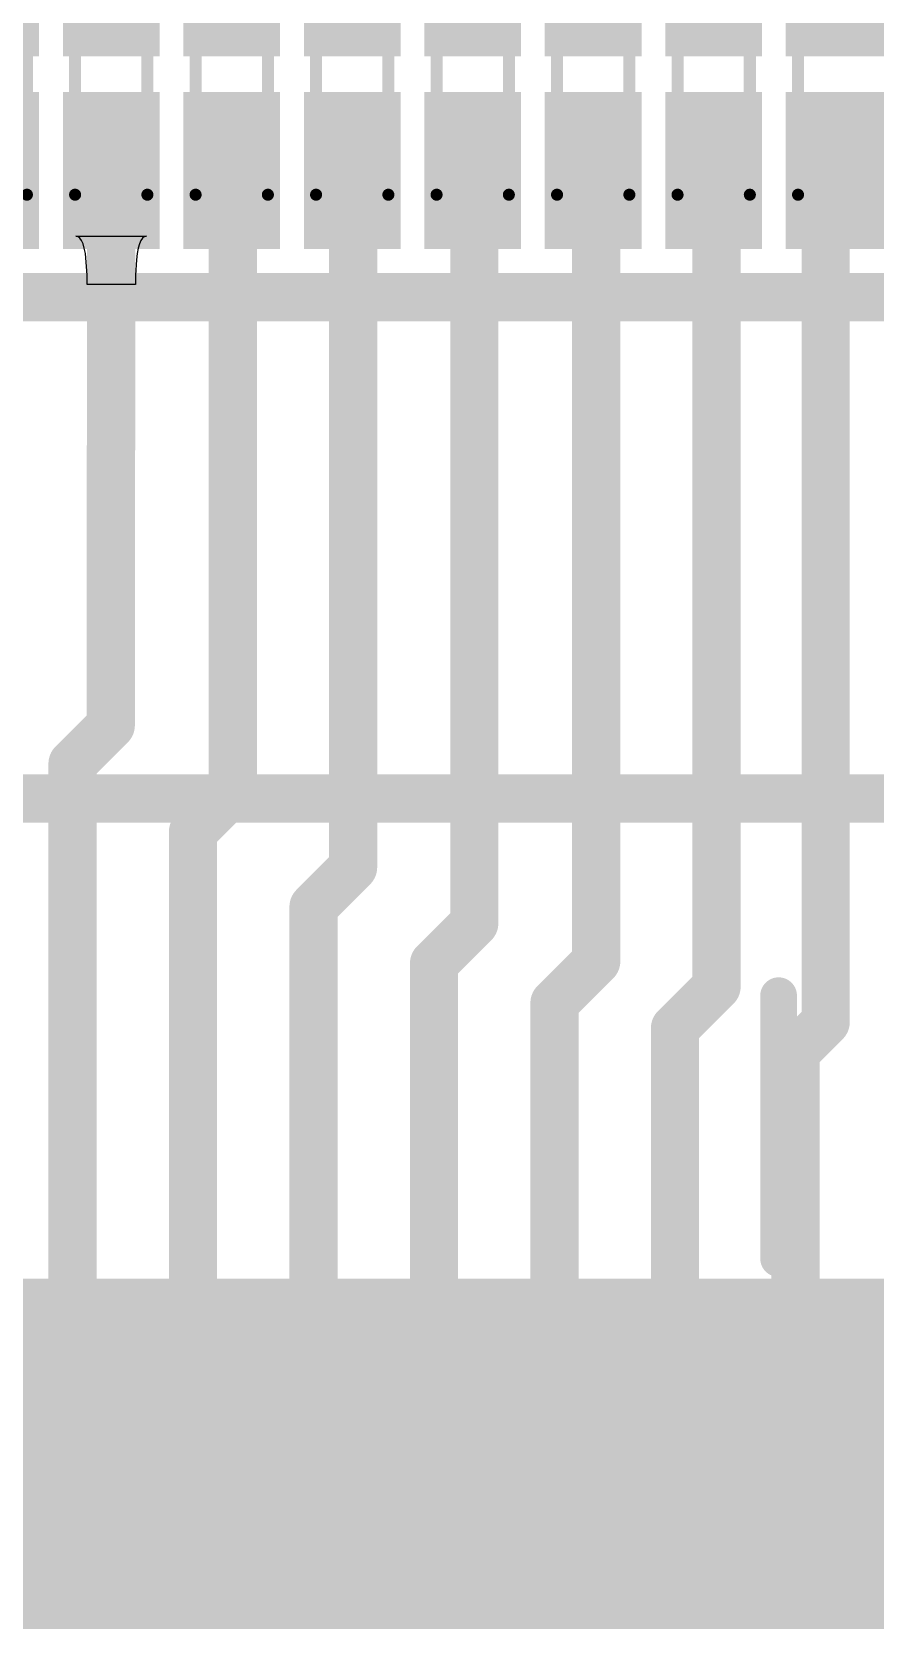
# Model space of a CAD drawing. Extents: x 244 to 457, y 184 to 319.
# Drawn here: x 351.99 to 355.49, y 242 to 248.62 of the extents above; entities that cross this region are included whole.
import ezdxf

# ---------------------------------------------------------------- set-up
doc = ezdxf.new("R2010")
doc.units = 0
doc.layers.get('0').update_dxf_attribs({"linetype": 'CONTINUOUS'})
for name, color, linetype in [('BOTTOMLAYER', 5, 'CONTINUOUS'), ('MECHANICAL13', 56, 'CONTINUOUS'), ('TOPLAYER', 1, 'CONTINUOUS'), ('TOPOVERLAY', 2, 'CONTINUOUS'), ('TOPPASTE', 8, 'CONTINUOUS'), ('TOPSOLDER', 216, 'CONTINUOUS')]:
    doc.layers.add(name, color=color, linetype=linetype)

# ---------------------------------------------------------------- blocks, each defined once
blk = doc.blocks.new('0402_R_8_6')
at = {"layer": 'MECHANICAL13', "const_width": 0.0499999}
for points in [[(-0.9999979999999999, -0.499999), (-0.9999979999999999, 0.499999)], [(-0.9999979999999999, 0.499999), (-0.59999626, 0.499999)], [(-0.59999626, -0.499999), (-0.59999626, 0.499999)], [(-0.39999666, 0.499999), (-0.09999726, 0.499999)], [(-0.39999666, -0.499999), (-0.39999666, 0.499999)], [(-0.09999726, -0.499999), (-0.09999726, 0.499999)], [(0.10000234, -0.499999), (0.10000234, 0.499999)], [(0.10000234, 0.499999), (0.40000174, 0.499999)], [(0.40000174, -0.499999), (0.40000174, 0.499999)], [(0.6000038799999999, -0.499999), (0.6000038799999999, 0.499999)], [(0.6000038799999999, 0.499999), (0.90000328, 0.499999)], [(0.90000328, -0.499999), (0.90000328, 0.499999)], [(1.10000542, -0.499999), (1.10000542, 0.499999)], [(1.10000542, 0.499999), (1.40000482, 0.499999)], [(1.40000482, -0.499999), (1.40000482, 0.499999)], [(1.60000696, -0.499999), (1.60000696, 0.499999)], [(1.60000696, 0.499999), (1.90000636, 0.499999)], [(1.90000636, -0.499999), (1.90000636, 0.499999)], [(2.10000342, -0.499999), (2.10000342, 0.499999)], [(2.10000342, 0.499999), (2.40000282, 0.499999)], [(2.40000282, -0.499999), (2.40000282, 0.499999)], [(2.60000242, -0.499999), (2.60000242, 0.499999)], [(2.60000242, 0.499999), (3.00000416, 0.499999)], [(3.00000416, -0.499999), (3.00000416, 0.499999)], [(-0.9999979999999999, -0.499999), (-0.59999626, -0.499999)], [(-0.9999979999999999, -0.499999), (-0.59999626, -0.499999)], [(-0.39999666, -0.499999), (-0.09999726, -0.499999)], [(0.10000234, -0.499999), (0.40000174, -0.499999)], [(0.6000038799999999, -0.499999), (0.90000328, -0.499999)], [(1.10000542, -0.499999), (1.40000482, -0.499999)], [(1.60000696, -0.499999), (1.90000636, -0.499999)], [(2.10000342, -0.499999), (2.40000282, -0.499999)], [(2.60000242, -0.499999), (3.00000416, -0.499999)]]:
    blk.add_lwpolyline(points, dxfattribs=at)
at = {"layer": 'MECHANICAL13', "const_width": 0.02499868}
for points in [[(-1.01249734, 0.499999, 1), (-0.98749866, 0.499999, 1)], [(-1.01249734, 0.499999, 1), (-0.98749866, 0.499999, 1)], [(-0.6124955999999999, 0.499999, 1), (-0.58749692, 0.499999, 1)], [(-0.6124955999999999, 0.499999, 1), (-0.58749692, 0.499999, 1)], [(-0.412496, 0.499999, 1), (-0.38749732, 0.499999, 1)], [(-0.412496, 0.499999, 1), (-0.38749732, 0.499999, 1)], [(-0.1124966, 0.499999, 1), (-0.08749792, 0.499999, 1)], [(-0.1124966, 0.499999, 1), (-0.08749792, 0.499999, 1)], [(0.087503, 0.499999, 1), (0.11250168, 0.499999, 1)], [(0.087503, 0.499999, 1), (0.11250168, 0.499999, 1)], [(0.3875024, 0.499999, 1), (0.41250108, 0.499999, 1)], [(0.3875024, 0.499999, 1), (0.41250108, 0.499999, 1)], [(0.58750454, 0.499999, 1), (0.61250322, 0.499999, 1)], [(0.58750454, 0.499999, 1), (0.61250322, 0.499999, 1)], [(0.88750394, 0.499999, 1), (0.9125026199999999, 0.499999, 1)], [(0.88750394, 0.499999, 1), (0.9125026199999999, 0.499999, 1)], [(1.08750608, 0.499999, 1), (1.11250476, 0.499999, 1)], [(1.08750608, 0.499999, 1), (1.11250476, 0.499999, 1)], [(1.38750548, 0.499999, 1), (1.41250416, 0.499999, 1)], [(1.38750548, 0.499999, 1), (1.41250416, 0.499999, 1)], [(1.58750762, 0.499999, 1), (1.6125063, 0.499999, 1)], [(1.58750762, 0.499999, 1), (1.6125063, 0.499999, 1)], [(1.88750702, 0.499999, 1), (1.9125057, 0.499999, 1)], [(1.88750702, 0.499999, 1), (1.9125057, 0.499999, 1)], [(2.08750408, 0.499999, 1), (2.11250276, 0.499999, 1)], [(2.08750408, 0.499999, 1), (2.11250276, 0.499999, 1)], [(2.38750348, 0.499999, 1), (2.41250216, 0.499999, 1)], [(2.38750348, 0.499999, 1), (2.41250216, 0.499999, 1)], [(2.58750308, 0.499999, 1), (2.61250176, 0.499999, 1)], [(2.58750308, 0.499999, 1), (2.61250176, 0.499999, 1)], [(2.98750482, 0.499999, 1), (3.0125035, 0.499999, 1)], [(2.98750482, 0.499999, 1), (3.0125035, 0.499999, 1)], [(-1.01249734, -0.499999, 1), (-0.98749866, -0.499999, 1)], [(-1.01249734, -0.499999, 1), (-0.98749866, -0.499999, 1)], [(-1.01249734, -0.499999, 1), (-0.98749866, -0.499999, 1)], [(-0.6124955999999999, -0.499999, 1), (-0.58749692, -0.499999, 1)], [(-0.6124955999999999, -0.499999, 1), (-0.58749692, -0.499999, 1)], [(-0.6124955999999999, -0.499999, 1), (-0.58749692, -0.499999, 1)], [(-0.412496, -0.499999, 1), (-0.38749732, -0.499999, 1)], [(-0.412496, -0.499999, 1), (-0.38749732, -0.499999, 1)], [(-0.1124966, -0.499999, 1), (-0.08749792, -0.499999, 1)], [(-0.1124966, -0.499999, 1), (-0.08749792, -0.499999, 1)], [(0.087503, -0.499999, 1), (0.11250168, -0.499999, 1)], [(0.087503, -0.499999, 1), (0.11250168, -0.499999, 1)], [(0.3875024, -0.499999, 1), (0.41250108, -0.499999, 1)], [(0.3875024, -0.499999, 1), (0.41250108, -0.499999, 1)], [(0.58750454, -0.499999, 1), (0.61250322, -0.499999, 1)], [(0.58750454, -0.499999, 1), (0.61250322, -0.499999, 1)], [(0.88750394, -0.499999, 1), (0.9125026199999999, -0.499999, 1)], [(0.88750394, -0.499999, 1), (0.9125026199999999, -0.499999, 1)], [(1.08750608, -0.499999, 1), (1.11250476, -0.499999, 1)], [(1.08750608, -0.499999, 1), (1.11250476, -0.499999, 1)], [(1.38750548, -0.499999, 1), (1.41250416, -0.499999, 1)], [(1.38750548, -0.499999, 1), (1.41250416, -0.499999, 1)], [(1.58750762, -0.499999, 1), (1.6125063, -0.499999, 1)], [(1.58750762, -0.499999, 1), (1.6125063, -0.499999, 1)], [(1.88750702, -0.499999, 1), (1.9125057, -0.499999, 1)], [(1.88750702, -0.499999, 1), (1.9125057, -0.499999, 1)], [(2.08750408, -0.499999, 1), (2.11250276, -0.499999, 1)], [(2.08750408, -0.499999, 1), (2.11250276, -0.499999, 1)], [(2.38750348, -0.499999, 1), (2.41250216, -0.499999, 1)], [(2.38750348, -0.499999, 1), (2.41250216, -0.499999, 1)], [(2.58750308, -0.499999, 1), (2.61250176, -0.499999, 1)], [(2.58750308, -0.499999, 1), (2.61250176, -0.499999, 1)], [(2.98750482, -0.499999, 1), (3.0125035, -0.499999, 1)], [(2.98750482, -0.499999, 1), (3.0125035, -0.499999, 1)]]:
    blk.add_lwpolyline(points, format="xyb", close=True, dxfattribs=at)
at = {"layer": 'TOPLAYER'}
for points in [[(-0.5999987999999999, 0.12500356), (-0.5999987999999999, 0.67499992), (-0.9999979999999999, 0.12500356), (-0.9999979999999999, 0.67499992)], [(-0.0999998, 0.12500356), (-0.0999998, 0.67499992), (-0.3999992, 0.12500356), (-0.3999992, 0.67499992)], [(0.40000174, 0.12500356), (0.40000174, 0.67499992), (0.10000234, 0.12500356), (0.10000234, 0.67499992)], [(0.90000328, 0.12500356), (0.90000328, 0.67499992), (0.6000038799999999, 0.12500356), (0.6000038799999999, 0.67499992)], [(1.40000482, 0.12500356), (1.40000482, 0.67499992), (1.10000542, 0.12500356), (1.10000542, 0.67499992)], [(1.90000636, 0.12500356), (1.90000636, 0.67499992), (1.60000696, 0.12500356), (1.60000696, 0.67499992)], [(2.40000282, 0.12500356), (2.40000282, 0.67499992), (2.10000342, 0.12500356), (2.10000342, 0.67499992)], [(3.00000162, 0.12500356), (3.00000162, 0.67499992), (2.60000242, 0.12500356), (2.60000242, 0.67499992)], [(-0.5999987999999999, -0.67499738), (-0.5999987999999999, -0.12500102), (-0.9999979999999999, -0.67499738), (-0.9999979999999999, -0.12500102)], [(-0.0999998, -0.67499738), (-0.0999998, -0.12500102), (-0.3999992, -0.67499738), (-0.3999992, -0.12500102)], [(0.40000174, -0.67499738), (0.40000174, -0.12500102), (0.10000234, -0.67499738), (0.10000234, -0.12500102)], [(0.90000328, -0.67499738), (0.90000328, -0.12500102), (0.6000038799999999, -0.67499738), (0.6000038799999999, -0.12500102)], [(1.40000482, -0.67499738), (1.40000482, -0.12500102), (1.10000542, -0.67499738), (1.10000542, -0.12500102)], [(1.90000636, -0.67499738), (1.90000636, -0.12500102), (1.60000696, -0.67499738), (1.60000696, -0.12500102)], [(2.40000282, -0.67499738), (2.40000282, -0.12500102), (2.10000342, -0.67499738), (2.10000342, -0.12500102)], [(3.00000162, -0.67499738), (3.00000162, -0.12500102), (2.60000242, -0.67499738), (2.60000242, -0.12500102)]]:
    blk.add_solid(points, dxfattribs=at)
at = {"layer": 'TOPOVERLAY', "const_width": 0.1999996}
for points in [[(-1.25000004, 0.2499995), (-1.25000004, 0.9249994199999999)], [(-1.25000004, 0.9249994199999999), (3.25000112, 0.9249994199999999)], [(3.25000112, 0.2499995), (3.25000112, 0.9249994199999999)], [(-1.25000004, -0.9250019599999999), (-1.25000004, -0.25000204)], [(3.25000112, -0.9250019599999999), (3.25000112, -0.25000204)], [(-1.25000004, -0.9250019599999999), (3.25000112, -0.9250019599999999)]]:
    blk.add_lwpolyline(points, dxfattribs=at)
at = {"layer": 'TOPOVERLAY', "const_width": 0.0999998}
for points in [[(-1.29999994, 0.9249994199999999, 1), (-1.20000014, 0.9249994199999999, 1)], [(-1.29999994, 0.9249994199999999, 1), (-1.20000014, 0.9249994199999999, 1)], [(3.20000122, 0.9249994199999999, 1), (3.30000102, 0.9249994199999999, 1)], [(3.20000122, 0.9249994199999999, 1), (3.30000102, 0.9249994199999999, 1)], [(-1.29999994, 0.2499995, 1), (-1.20000014, 0.2499995, 1)], [(3.20000122, 0.2499995, 1), (3.30000102, 0.2499995, 1)], [(-1.29999994, -0.25000204, 1), (-1.20000014, -0.25000204, 1)], [(3.20000122, -0.25000204, 1), (3.30000102, -0.25000204, 1)], [(-1.29999994, -0.9250019599999999, 1), (-1.20000014, -0.9250019599999999, 1)], [(-1.29999994, -0.9250019599999999, 1), (-1.20000014, -0.9250019599999999, 1)], [(3.20000122, -0.9250019599999999, 1), (3.30000102, -0.9250019599999999, 1)], [(3.20000122, -0.9250019599999999, 1), (3.30000102, -0.9250019599999999, 1)]]:
    blk.add_lwpolyline(points, format="xyb", close=True, dxfattribs=at)
at = {"layer": 'TOPPASTE'}
for points in [[(-0.5999987999999999, 0.12500356), (-0.5999987999999999, 0.67499992), (-0.9999979999999999, 0.12500356), (-0.9999979999999999, 0.67499992)], [(-0.0999998, 0.12500356), (-0.0999998, 0.67499992), (-0.3999992, 0.12500356), (-0.3999992, 0.67499992)], [(0.40000174, 0.12500356), (0.40000174, 0.67499992), (0.10000234, 0.12500356), (0.10000234, 0.67499992)], [(0.90000328, 0.12500356), (0.90000328, 0.67499992), (0.6000038799999999, 0.12500356), (0.6000038799999999, 0.67499992)], [(1.40000482, 0.12500356), (1.40000482, 0.67499992), (1.10000542, 0.12500356), (1.10000542, 0.67499992)], [(1.90000636, 0.12500356), (1.90000636, 0.67499992), (1.60000696, 0.12500356), (1.60000696, 0.67499992)], [(2.40000282, 0.12500356), (2.40000282, 0.67499992), (2.10000342, 0.12500356), (2.10000342, 0.67499992)], [(3.00000162, 0.12500356), (3.00000162, 0.67499992), (2.60000242, 0.12500356), (2.60000242, 0.67499992)], [(-0.5999987999999999, -0.67499738), (-0.5999987999999999, -0.12500102), (-0.9999979999999999, -0.67499738), (-0.9999979999999999, -0.12500102)], [(-0.0999998, -0.67499738), (-0.0999998, -0.12500102), (-0.3999992, -0.67499738), (-0.3999992, -0.12500102)], [(0.40000174, -0.67499738), (0.40000174, -0.12500102), (0.10000234, -0.67499738), (0.10000234, -0.12500102)], [(0.90000328, -0.67499738), (0.90000328, -0.12500102), (0.6000038799999999, -0.67499738), (0.6000038799999999, -0.12500102)], [(1.40000482, -0.67499738), (1.40000482, -0.12500102), (1.10000542, -0.67499738), (1.10000542, -0.12500102)], [(1.90000636, -0.67499738), (1.90000636, -0.12500102), (1.60000696, -0.67499738), (1.60000696, -0.12500102)], [(2.40000282, -0.67499738), (2.40000282, -0.12500102), (2.10000342, -0.67499738), (2.10000342, -0.12500102)], [(3.00000162, -0.67499738), (3.00000162, -0.12500102), (2.60000242, -0.67499738), (2.60000242, -0.12500102)]]:
    blk.add_solid(points, dxfattribs=at)
at = {"layer": 'TOPSOLDER'}
for points in [[(-0.5491988, 0.07420356), (-0.5491988, 0.7257999199999999), (-1.050798, 0.07420356), (-1.050798, 0.7257999199999999)], [(-0.0491998, 0.07420356), (-0.0491998, 0.7257999199999999), (-0.4507992, 0.07420356), (-0.4507992, 0.7257999199999999)], [(0.45080174, 0.07420356), (0.45080174, 0.7257999199999999), (0.04920234, 0.07420356), (0.04920234, 0.7257999199999999)], [(0.9508032799999999, 0.07420356), (0.9508032799999999, 0.7257999199999999), (0.54920388, 0.07420356), (0.54920388, 0.7257999199999999)], [(1.45080482, 0.07420356), (1.45080482, 0.7257999199999999), (1.04920542, 0.07420356), (1.04920542, 0.7257999199999999)], [(1.95080636, 0.07420356), (1.95080636, 0.7257999199999999), (1.54920696, 0.07420356), (1.54920696, 0.7257999199999999)], [(2.45080282, 0.07420356), (2.45080282, 0.7257999199999999), (2.04920342, 0.07420356), (2.04920342, 0.7257999199999999)], [(3.05080162, 0.07420356), (3.05080162, 0.7257999199999999), (2.54920242, 0.07420356), (2.54920242, 0.7257999199999999)], [(-0.5491988, -0.7257973799999999), (-0.5491988, -0.07420102), (-1.050798, -0.7257973799999999), (-1.050798, -0.07420102)], [(-0.0491998, -0.7257973799999999), (-0.0491998, -0.07420102), (-0.4507992, -0.7257973799999999), (-0.4507992, -0.07420102)], [(0.45080174, -0.7257973799999999), (0.45080174, -0.07420102), (0.04920234, -0.7257973799999999), (0.04920234, -0.07420102)], [(0.9508032799999999, -0.7257973799999999), (0.9508032799999999, -0.07420102), (0.54920388, -0.7257973799999999), (0.54920388, -0.07420102)], [(1.45080482, -0.7257973799999999), (1.45080482, -0.07420102), (1.04920542, -0.7257973799999999), (1.04920542, -0.07420102)], [(1.95080636, -0.7257973799999999), (1.95080636, -0.07420102), (1.54920696, -0.7257973799999999), (1.54920696, -0.07420102)], [(2.45080282, -0.7257973799999999), (2.45080282, -0.07420102), (2.04920342, -0.7257973799999999), (2.04920342, -0.07420102)], [(3.05080162, -0.7257973799999999), (3.05080162, -0.07420102), (2.54920242, -0.7257973799999999), (2.54920242, -0.07420102)]]:
    blk.add_solid(points, dxfattribs=at)
blk = doc.blocks.new('FPC50_39')
at = {"layer": 'TOPLAYER'}
for points in [[(-2.59999734, -1.96250052), (-2.59999734, -0.71250048), (-2.89999674, -1.96250052), (-2.89999674, -0.71250048)], [(-2.09999834, -1.96250052), (-2.09999834, -0.71250048), (-2.39999774, -1.96250052), (-2.39999774, -0.71250048)], [(-1.5999968, -1.96250052), (-1.5999968, -0.71250048), (-1.8999962, -1.96250052), (-1.8999962, -0.71250048)], [(-1.0999978, -1.96250052), (-1.0999978, -0.71250048), (-1.3999972, -1.96250052), (-1.3999972, -0.71250048)], [(-0.5999987999999999, -1.96250052), (-0.5999987999999999, -0.71250048), (-0.8999982, -1.96250052), (-0.8999982, -0.71250048)], [(-0.09999726, -1.96250052), (-0.09999726, -0.71250048), (-0.39999666, -1.96250052), (-0.39999666, -0.71250048)], [(0.40000174, -1.96250052), (0.40000174, -0.71250048), (0.10000234, -1.96250052), (0.10000234, -0.71250048)]]:
    blk.add_solid(points, dxfattribs=at)
at = {"layer": 'TOPOVERLAY', "const_width": 0.1524}
for points in [[(-2.67999718, -2.14750142), (-2.67999718, -3.23749924)], [(-0.229997, -2.13750144), (-0.229997, -2.7575002)]]:
    blk.add_lwpolyline(points, dxfattribs=at)
at = {"layer": 'TOPOVERLAY', "const_width": 0.0762}
for points in [[(-2.71809718, -2.14750142, 1), (-2.64189718, -2.14750142, 1)], [(-0.268097, -2.13750144, 1), (-0.191897, -2.13750144, 1)], [(-0.268097, -2.7575002, 1), (-0.191897, -2.7575002, 1)], [(-2.71809718, -3.23749924, 1), (-2.64189718, -3.23749924, 1)]]:
    blk.add_lwpolyline(points, format="xyb", close=True, dxfattribs=at)
at = {"layer": 'TOPPASTE'}
for points in [[(-2.59999734, -1.96250052), (-2.59999734, -0.71250048), (-2.89999674, -1.96250052), (-2.89999674, -0.71250048)], [(-2.09999834, -1.96250052), (-2.09999834, -0.71250048), (-2.39999774, -1.96250052), (-2.39999774, -0.71250048)], [(-1.5999968, -1.96250052), (-1.5999968, -0.71250048), (-1.8999962, -1.96250052), (-1.8999962, -0.71250048)], [(-1.0999978, -1.96250052), (-1.0999978, -0.71250048), (-1.3999972, -1.96250052), (-1.3999972, -0.71250048)], [(-0.5999987999999999, -1.96250052), (-0.5999987999999999, -0.71250048), (-0.8999982, -1.96250052), (-0.8999982, -0.71250048)], [(-0.09999726, -1.96250052), (-0.09999726, -0.71250048), (-0.39999666, -1.96250052), (-0.39999666, -0.71250048)], [(0.40000174, -1.96250052), (0.40000174, -0.71250048), (0.10000234, -1.96250052), (0.10000234, -0.71250048)]]:
    blk.add_solid(points, dxfattribs=at)
at = {"layer": 'TOPSOLDER'}
for points in [[(-2.99839888, -2.06410052), (-2.99839888, -0.61090048), (-3.50159828, -2.06410052), (-3.50159828, -0.61090048)], [(-2.49839734, -2.06410052), (-2.49839734, -0.61090048), (-3.00159674, -2.06410052), (-3.00159674, -0.61090048)], [(-1.99839834, -2.06410052), (-1.99839834, -0.61090048), (-2.50159774, -2.06410052), (-2.50159774, -0.61090048)], [(-1.4983968, -2.06410052), (-1.4983968, -0.61090048), (-2.0015962, -2.06410052), (-2.0015962, -0.61090048)], [(-0.9983977999999999, -2.06410052), (-0.9983977999999999, -0.61090048), (-1.5015972, -2.06410052), (-1.5015972, -0.61090048)], [(-0.4983988, -2.06410052), (-0.4983988, -0.61090048), (-1.0015982, -2.06410052), (-1.0015982, -0.61090048)], [(0.00160274, -2.06410052), (0.00160274, -0.61090048), (-0.5015966599999999, -2.06410052), (-0.5015966599999999, -0.61090048)], [(0.50160174, -2.06410052), (0.50160174, -0.61090048), (-0.00159766, -2.06410052), (-0.00159766, -0.61090048)]]:
    blk.add_solid(points, dxfattribs=at)

msp = doc.modelspace()

# ---------------------------------------------------------------- linework, layer by layer
at = {"layer": 'BOTTOMLAYER'}
for points, const_width in [([(347.9316003, 245.44239964), (359.06199968, 245.44239964)], 0.1999996), ([(347.43999854, 242.50000014), (359.94000148, 242.50000014)], 0.2794)]:
    msp.add_lwpolyline(points, dxfattribs=dict(at, const_width=const_width))
at = {"layer": 'TOPLAYER'}
for p, q in [((352.17776402, 247.77245086), (352.16884354, 247.77444984)), ((352.16884354, 247.77444984), (352.46274694, 247.77444984)), ((352.18574724, 247.76644884), (352.17776402, 247.77245086)), ((352.19278812, 247.75644886), (352.18574724, 247.76644884)), ((352.19889174, 247.74245092), (352.19278812, 247.75644886)), ((352.2040581, 247.72444994), (352.19889174, 247.74245092)), ((352.20828212, 247.702451), (352.2040581, 247.72444994)), ((352.42753238, 247.72444994), (352.42330836, 247.702451)), ((352.43269874, 247.74245092), (352.42753238, 247.72444994)), ((352.43880236, 247.75644886), (352.43269874, 247.74245092)), ((352.44584324, 247.76644884), (352.43880236, 247.75644886)), ((352.45382646, 247.77245086), (352.44584324, 247.76644884)), ((352.46274694, 247.77444984), (352.45382646, 247.77245086)), ((352.21532554, 247.61245118), (352.20828212, 247.702451)), ((352.4200216, 247.67644902), (352.41626494, 247.61245118)), ((352.42330836, 247.702451), (352.4200216, 247.67644902)), ((352.21579544, 247.57445024), (352.21532554, 247.61245118)), ((352.41626494, 247.61245118), (352.41579504, 247.57445024)), ((352.41579504, 247.57445024), (352.21579544, 247.57445024))]:
    msp.add_line(p, q, dxfattribs=at)
at = {"layer": 'TOPLAYER', "const_width": 0.1999996}
for points in [[(352.31579524, 246.89785266), (352.31579524, 248.04640002)], [(352.8200208, 245.46978592), (352.8200208, 248.042176)], [(353.31944576, 245.15730496), (353.31944576, 248.04275258)], [(353.82224384, 244.9252912), (353.82224384, 248.03995604)], [(354.32841504, 244.7677096), (354.32841504, 248.03378638)], [(354.82784, 244.6626552), (354.82784, 248.03435788)], [(355.28073216, 247.96133542), (355.36579676, 248.04640002)], [(355.28073216, 244.5155892), (355.28073216, 247.96133542)], [(352.31389024, 246.89594766), (352.31579524, 246.89785266)], [(352.31389024, 245.74589408), (352.31389024, 246.89594766)], [(352.1552012, 245.58720504), (352.31389024, 245.74589408)], [(352.1552012, 242.72459964), (352.1552012, 245.58720504)], [(352.6552002, 245.30496532), (352.8200208, 245.46978592)], [(352.6552002, 242.72459964), (352.6552002, 245.30496532)], [(353.15520174, 244.99306094), (353.31944576, 245.15730496)], [(353.15520174, 242.72459964), (353.15520174, 244.99306094)], [(353.65520074, 244.7582481), (353.82224384, 244.9252912)], [(354.15519974, 244.5944943), (354.32841504, 244.7677096)], [(353.65520074, 242.72459964), (353.65520074, 244.7582481)], [(354.65520128, 244.49001648), (354.82784, 244.6626552)], [(354.15519974, 242.72459964), (354.15519974, 244.5944943)], [(355.15520028, 244.39005732), (355.28073216, 244.5155892)], [(354.65520128, 242.72459964), (354.65520128, 244.49001648)], [(355.15520028, 242.72459964), (355.15520028, 244.39005732)]]:
    msp.add_lwpolyline(points, dxfattribs=at)
at = {"layer": 'TOPLAYER', "const_width": 0.0999998}
for points in [[(352.26579534, 248.04640002, 1), (352.36579514, 248.04640002, 1)], [(352.7700209, 248.042176, 1), (352.8700207, 248.042176, 1)], [(353.26944586, 248.04275258, 1), (353.36944566, 248.04275258, 1)], [(353.77224394, 248.03995604, 1), (353.87224374, 248.03995604, 1)], [(354.27841514, 248.03378638, 1), (354.37841494, 248.03378638, 1)], [(354.7778401, 248.03435788, 1), (354.8778399, 248.03435788, 1)], [(355.31579686, 248.04640002, 1), (355.41579666, 248.04640002, 1)], [(355.23073226, 247.96133542, 1), (355.33073206, 247.96133542, 1)], [(355.23073226, 247.96133542, 1), (355.33073206, 247.96133542, 1)], [(352.26389034, 246.89594766, 1), (352.36389014, 246.89594766, 1)], [(352.26389034, 246.89594766, 1), (352.36389014, 246.89594766, 1)], [(352.26579534, 246.89785266, 1), (352.36579514, 246.89785266, 1)], [(352.26579534, 246.89785266, 1), (352.36579514, 246.89785266, 1)], [(352.26389034, 245.74589408, 1), (352.36389014, 245.74589408, 1)], [(352.26389034, 245.74589408, 1), (352.36389014, 245.74589408, 1)], [(352.1052013, 245.58720504, 1), (352.2052011, 245.58720504, 1)], [(352.1052013, 245.58720504, 1), (352.2052011, 245.58720504, 1)], [(352.7700209, 245.46978592, 1), (352.8700207, 245.46978592, 1)], [(352.7700209, 245.46978592, 1), (352.8700207, 245.46978592, 1)], [(352.6052003, 245.30496532, 1), (352.7052001, 245.30496532, 1)], [(352.6052003, 245.30496532, 1), (352.7052001, 245.30496532, 1)], [(353.26944586, 245.15730496, 1), (353.36944566, 245.15730496, 1)], [(353.26944586, 245.15730496, 1), (353.36944566, 245.15730496, 1)], [(353.10520184, 244.99306094, 1), (353.20520164, 244.99306094, 1)], [(353.10520184, 244.99306094, 1), (353.20520164, 244.99306094, 1)], [(353.77224394, 244.9252912, 1), (353.87224374, 244.9252912, 1)], [(353.77224394, 244.9252912, 1), (353.87224374, 244.9252912, 1)], [(354.27841514, 244.7677096, 1), (354.37841494, 244.7677096, 1)], [(354.27841514, 244.7677096, 1), (354.37841494, 244.7677096, 1)], [(353.60520084, 244.7582481, 1), (353.70520064, 244.7582481, 1)], [(353.60520084, 244.7582481, 1), (353.70520064, 244.7582481, 1)], [(354.7778401, 244.6626552, 1), (354.8778399, 244.6626552, 1)], [(354.7778401, 244.6626552, 1), (354.8778399, 244.6626552, 1)], [(354.10519984, 244.5944943, 1), (354.20519964, 244.5944943, 1)], [(354.10519984, 244.5944943, 1), (354.20519964, 244.5944943, 1)], [(355.23073226, 244.5155892, 1), (355.33073206, 244.5155892, 1)], [(355.23073226, 244.5155892, 1), (355.33073206, 244.5155892, 1)], [(354.60520138, 244.49001648, 1), (354.70520118, 244.49001648, 1)], [(354.60520138, 244.49001648, 1), (354.70520118, 244.49001648, 1)], [(355.10520038, 244.39005732, 1), (355.20520018, 244.39005732, 1)], [(355.10520038, 244.39005732, 1), (355.20520018, 244.39005732, 1)], [(352.1052013, 242.72459964, 1), (352.2052011, 242.72459964, 1)], [(352.6052003, 242.72459964, 1), (352.7052001, 242.72459964, 1)], [(353.10520184, 242.72459964, 1), (353.20520164, 242.72459964, 1)], [(353.60520084, 242.72459964, 1), (353.70520064, 242.72459964, 1)], [(354.10519984, 242.72459964, 1), (354.20519964, 242.72459964, 1)], [(354.60520138, 242.72459964, 1), (354.70520118, 242.72459964, 1)], [(355.10520038, 242.72459964, 1), (355.20520018, 242.72459964, 1)]]:
    msp.add_lwpolyline(points, format="xyb", close=True, dxfattribs=at)

# ---------------------------------------------------------------- block references
msp.add_blockref('0402_R_8_6', (352.56579474, 248.44639922))
at = {"rotation": 180}
msp.add_blockref('FPC50_39', (352.40520324, 241.38709914), dxfattribs=at)

doc.saveas('drawing.dxf')
